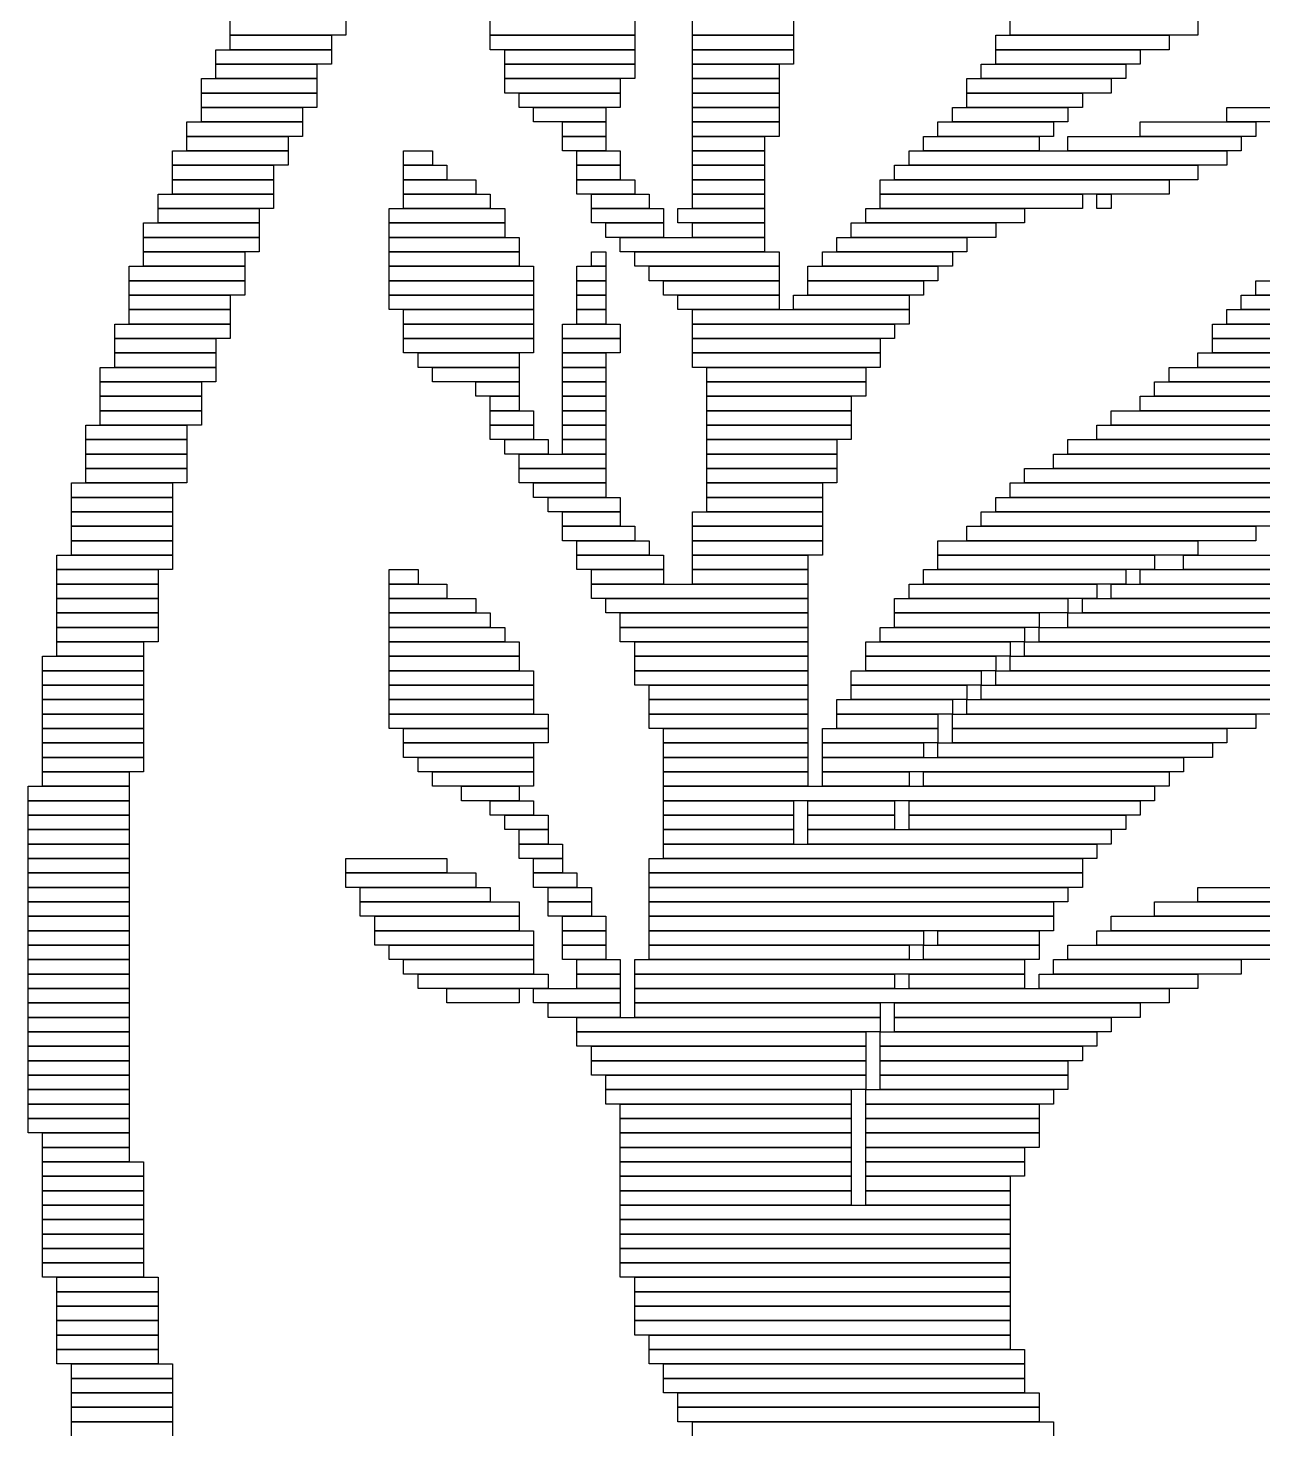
# Model space of a CAD drawing. Extents: x 366 to 658, y 363 to 661.
# Drawn here: x 366 to 451.5, y 479.5 to 576.5 of the extents above; entities that cross this region are included whole.
import ezdxf

# ---------------------------------------------------------------- set-up
doc = ezdxf.new("R2010")
doc.units = 0

msp = doc.modelspace()

# ---------------------------------------------------------------- linework, layer by layer
for p, q in [((380, 576), (380, 577)), ((388, 577), (388, 576)), ((398, 576), (398, 577)), ((408, 577), (408, 576)), ((412, 576), (412, 577)), ((419, 577), (419, 576)), ((434, 576), (434, 577)), ((447, 577), (447, 576)), ((388, 576), (380, 576)), ((380, 576), (387, 576)), ((380, 575), (380, 576)), ((387, 576), (387, 575)), ((408, 576), (398, 576)), ((398, 576), (408, 576)), ((398, 575), (398, 576)), ((408, 576), (408, 575)), ((419, 576), (412, 576)), ((412, 576), (419, 576)), ((412, 575), (412, 576)), ((419, 576), (419, 575)), ((433, 576), (445, 576)), ((433, 575), (433, 576)), ((447, 576), (434, 576)), ((445, 576), (445, 575)), ((379, 575), (387, 575)), ((379, 574), (379, 575)), ((387, 575), (380, 575)), ((387, 575), (387, 574)), ((408, 575), (398, 575)), ((399, 575), (408, 575)), ((399, 574), (399, 575)), ((408, 575), (408, 574)), ((419, 575), (412, 575)), ((412, 575), (419, 575)), ((412, 574), (412, 575)), ((419, 575), (419, 574)), ((445, 575), (433, 575)), ((433, 575), (443, 575)), ((433, 574), (433, 575)), ((443, 575), (443, 574)), ((387, 574), (379, 574)), ((379, 574), (386, 574)), ((379, 573), (379, 574)), ((386, 574), (386, 573)), ((408, 574), (399, 574)), ((399, 574), (408, 574)), ((399, 573), (399, 574)), ((408, 574), (408, 573)), ((419, 574), (412, 574)), ((412, 574), (418, 574)), ((412, 573), (412, 574)), ((418, 574), (418, 573)), ((432, 574), (442, 574)), ((432, 573), (432, 574)), ((443, 574), (433, 574)), ((442, 574), (442, 573)), ((378, 573), (386, 573)), ((378, 572), (378, 573)), ((386, 573), (379, 573)), ((386, 573), (386, 572)), ((408, 573), (399, 573)), ((399, 573), (407, 573)), ((399, 572), (399, 573)), ((407, 573), (407, 572)), ((418, 573), (412, 573)), ((412, 573), (418, 573)), ((412, 572), (412, 573)), ((418, 573), (418, 572)), ((431, 573), (441, 573)), ((431, 572), (431, 573)), ((442, 573), (432, 573)), ((441, 573), (441, 572)), ((386, 572), (378, 572)), ((378, 572), (386, 572)), ((378, 571), (378, 572)), ((386, 572), (386, 571)), ((407, 572), (399, 572)), ((400, 572), (407, 572)), ((400, 571), (400, 572)), ((407, 572), (407, 571)), ((418, 572), (412, 572)), ((412, 572), (418, 572)), ((412, 571), (412, 572)), ((418, 572), (418, 571)), ((441, 572), (431, 572)), ((431, 572), (439, 572)), ((431, 571), (431, 572)), ((439, 572), (439, 571)), ((386, 571), (378, 571)), ((378, 571), (385, 571)), ((378, 570), (378, 571)), ((385, 571), (385, 570)), ((407, 571), (400, 571)), ((401, 571), (406, 571)), ((401, 570), (401, 571)), ((406, 571), (406, 570)), ((418, 571), (412, 571)), ((412, 571), (418, 571)), ((412, 570), (412, 571)), ((418, 571), (418, 570)), ((430, 571), (438, 571)), ((430, 570), (430, 571)), ((439, 571), (431, 571)), ((438, 571), (438, 570)), ((449, 571), (452, 571)), ((449, 570), (449, 571)), ((377, 570), (385, 570)), ((377, 569), (377, 570)), ((385, 570), (378, 570)), ((385, 570), (385, 569)), ((406, 570), (401, 570)), ((403, 570), (406, 570)), ((403, 569), (403, 570)), ((406, 570), (406, 569)), ((418, 570), (412, 570)), ((412, 570), (418, 570)), ((412, 569), (412, 570)), ((418, 570), (418, 569)), ((429, 570), (437, 570)), ((429, 569), (429, 570)), ((438, 570), (430, 570)), ((437, 570), (437, 569)), ((443, 570), (451, 570)), ((443, 569), (443, 570)), ((452, 570), (449, 570)), ((451, 570), (451, 569)), ((385, 569), (377, 569)), ((377, 569), (384, 569)), ((377, 568), (377, 569)), ((384, 569), (384, 568)), ((406, 569), (403, 569)), ((403, 569), (406, 569)), ((403, 568), (403, 569)), ((406, 569), (406, 568)), ((418, 569), (412, 569)), ((412, 569), (417, 569)), ((412, 568), (412, 569)), ((417, 569), (417, 568)), ((428, 569), (436, 569)), ((428, 568), (428, 569)), ((437, 569), (429, 569)), ((436, 569), (436, 568)), ((438, 569), (450, 569)), ((438, 568), (438, 569)), ((451, 569), (443, 569)), ((450, 569), (450, 568)), ((376, 568), (384, 568)), ((376, 567), (376, 568)), ((384, 568), (377, 568)), ((384, 568), (384, 567)), ((392, 568), (394, 568)), ((392, 567), (392, 568)), ((394, 568), (394, 567)), ((406, 568), (403, 568)), ((404, 568), (407, 568)), ((404, 567), (404, 568)), ((407, 568), (407, 567)), ((417, 568), (412, 568)), ((412, 568), (417, 568)), ((412, 567), (412, 568)), ((417, 568), (417, 567)), ((427, 568), (449, 568)), ((427, 567), (427, 568)), ((436, 568), (428, 568)), ((450, 568), (438, 568)), ((449, 568), (449, 567)), ((384, 567), (376, 567)), ((376, 567), (383, 567)), ((376, 566), (376, 567)), ((383, 567), (383, 566)), ((394, 567), (392, 567)), ((392, 567), (395, 567)), ((392, 566), (392, 567)), ((395, 567), (395, 566)), ((407, 567), (404, 567)), ((404, 567), (407, 567)), ((404, 566), (404, 567)), ((407, 567), (407, 566)), ((417, 567), (412, 567)), ((412, 567), (417, 567)), ((412, 566), (412, 567)), ((417, 567), (417, 566)), ((426, 567), (447, 567)), ((426, 566), (426, 567)), ((449, 567), (427, 567)), ((447, 567), (447, 566)), ((383, 566), (376, 566)), ((376, 566), (383, 566)), ((376, 565), (376, 566)), ((383, 566), (383, 565)), ((395, 566), (392, 566)), ((392, 566), (397, 566)), ((392, 565), (392, 566)), ((397, 566), (397, 565)), ((407, 566), (404, 566)), ((404, 566), (408, 566)), ((404, 565), (404, 566)), ((408, 566), (408, 565)), ((417, 566), (412, 566)), ((412, 566), (417, 566)), ((412, 565), (412, 566)), ((417, 566), (417, 565)), ((425, 566), (445, 566)), ((425, 565), (425, 566)), ((447, 566), (426, 566)), ((445, 566), (445, 565)), ((375, 565), (383, 565)), ((375, 564), (375, 565)), ((383, 565), (376, 565)), ((383, 565), (383, 564)), ((397, 565), (392, 565)), ((392, 565), (398, 565)), ((392, 564), (392, 565)), ((398, 565), (398, 564)), ((408, 565), (404, 565)), ((405, 565), (409, 565)), ((405, 564), (405, 565)), ((409, 565), (409, 564)), ((417, 565), (412, 565)), ((412, 565), (417, 565)), ((412, 564), (412, 565)), ((417, 565), (417, 564)), ((445, 565), (425, 565)), ((425, 565), (439, 565)), ((425, 564), (425, 565)), ((439, 565), (439, 564)), ((440, 565), (441, 565)), ((440, 564), (440, 565)), ((441, 565), (441, 564)), ((383, 564), (375, 564)), ((375, 564), (382, 564)), ((375, 563), (375, 564)), ((382, 564), (382, 563)), ((391, 564), (399, 564)), ((391, 563), (391, 564)), ((398, 564), (392, 564)), ((399, 564), (399, 563)), ((409, 564), (405, 564)), ((405, 564), (410, 564)), ((405, 563), (405, 564)), ((410, 564), (410, 563)), ((411, 564), (417, 564)), ((411, 563), (411, 564)), ((417, 564), (412, 564)), ((417, 564), (417, 563)), ((424, 564), (435, 564)), ((424, 563), (424, 564)), ((439, 564), (425, 564)), ((435, 564), (435, 563)), ((441, 564), (440, 564)), ((374, 563), (382, 563)), ((374, 562), (374, 563)), ((382, 563), (375, 563)), ((382, 563), (382, 562)), ((399, 563), (391, 563)), ((391, 563), (399, 563)), ((391, 562), (391, 563)), ((399, 563), (399, 562)), ((410, 563), (405, 563)), ((406, 563), (410, 563)), ((406, 562), (406, 563)), ((410, 563), (410, 562)), ((417, 563), (411, 563)), ((412, 563), (417, 563)), ((412, 562), (412, 563)), ((417, 563), (417, 562)), ((423, 563), (433, 563)), ((423, 562), (423, 563)), ((435, 563), (424, 563)), ((433, 563), (433, 562)), ((382, 562), (374, 562)), ((374, 562), (382, 562)), ((374, 561), (374, 562)), ((382, 562), (382, 561)), ((399, 562), (391, 562)), ((391, 562), (400, 562)), ((391, 561), (391, 562)), ((400, 562), (400, 561)), ((410, 562), (406, 562)), ((407, 562), (417, 562)), ((407, 561), (407, 562)), ((417, 562), (412, 562)), ((417, 562), (417, 561)), ((422, 562), (431, 562)), ((422, 561), (422, 562)), ((433, 562), (423, 562)), ((431, 562), (431, 561)), ((382, 561), (374, 561)), ((374, 561), (381, 561)), ((374, 560), (374, 561)), ((381, 561), (381, 560)), ((400, 561), (391, 561)), ((391, 561), (400, 561)), ((391, 560), (391, 561)), ((400, 561), (400, 560)), ((405, 561), (406, 561)), ((405, 560), (405, 561)), ((406, 561), (406, 560)), ((417, 561), (407, 561)), ((408, 561), (418, 561)), ((408, 560), (408, 561)), ((418, 561), (418, 560)), ((421, 561), (430, 561)), ((421, 560), (421, 561)), ((431, 561), (422, 561)), ((430, 561), (430, 560)), ((373, 560), (381, 560)), ((373, 559), (373, 560)), ((381, 560), (374, 560)), ((381, 560), (381, 559)), ((400, 560), (391, 560)), ((391, 560), (401, 560)), ((391, 559), (391, 560)), ((401, 560), (401, 559)), ((404, 560), (406, 560)), ((404, 559), (404, 560)), ((406, 560), (405, 560)), ((406, 560), (406, 559)), ((418, 560), (408, 560)), ((409, 560), (418, 560)), ((409, 559), (409, 560)), ((418, 560), (418, 559)), ((420, 560), (429, 560)), ((420, 559), (420, 560)), ((430, 560), (421, 560)), ((429, 560), (429, 559)), ((381, 559), (373, 559)), ((373, 559), (381, 559)), ((373, 558), (373, 559)), ((381, 559), (381, 558)), ((401, 559), (391, 559)), ((391, 559), (401, 559)), ((391, 558), (391, 559)), ((401, 559), (401, 558)), ((406, 559), (404, 559)), ((404, 559), (406, 559)), ((404, 558), (404, 559)), ((406, 559), (406, 558)), ((418, 559), (409, 559)), ((410, 559), (418, 559)), ((410, 558), (410, 559)), ((418, 559), (418, 558)), ((429, 559), (420, 559)), ((420, 559), (428, 559)), ((420, 558), (420, 559)), ((428, 559), (428, 558)), ((451, 559), (462, 559)), ((451, 558), (451, 559)), ((381, 558), (373, 558)), ((373, 558), (380, 558)), ((373, 557), (373, 558)), ((380, 558), (380, 557)), ((401, 558), (391, 558)), ((391, 558), (401, 558)), ((391, 557), (391, 558)), ((401, 558), (401, 557)), ((406, 558), (404, 558)), ((404, 558), (406, 558)), ((404, 557), (404, 558)), ((406, 558), (406, 557)), ((418, 558), (410, 558)), ((411, 558), (418, 558)), ((411, 557), (411, 558)), ((418, 558), (418, 557)), ((419, 558), (427, 558)), ((419, 557), (419, 558)), ((428, 558), (420, 558)), ((427, 558), (427, 557)), ((450, 558), (462, 558)), ((450, 557), (450, 558)), ((462, 558), (451, 558)), ((380, 557), (373, 557)), ((373, 557), (380, 557)), ((373, 556), (373, 557)), ((380, 557), (380, 556)), ((401, 557), (391, 557)), ((392, 557), (401, 557)), ((392, 556), (392, 557)), ((401, 557), (401, 556)), ((406, 557), (404, 557)), ((404, 557), (406, 557)), ((404, 556), (404, 557)), ((406, 557), (406, 556)), ((418, 557), (411, 557)), ((412, 557), (427, 557)), ((412, 556), (412, 557)), ((427, 557), (419, 557)), ((427, 557), (427, 556)), ((449, 557), (461, 557)), ((449, 556), (449, 557)), ((462, 557), (450, 557)), ((372, 556), (380, 556)), ((372, 555), (372, 556)), ((380, 556), (373, 556)), ((380, 556), (380, 555)), ((401, 556), (392, 556)), ((392, 556), (401, 556)), ((392, 555), (392, 556)), ((401, 556), (401, 555)), ((403, 556), (407, 556)), ((403, 555), (403, 556)), ((406, 556), (404, 556)), ((407, 556), (407, 555)), ((427, 556), (412, 556)), ((412, 556), (426, 556)), ((412, 555), (412, 556)), ((426, 556), (426, 555)), ((448, 556), (460, 556)), ((448, 555), (448, 556)), ((461, 556), (449, 556)), ((380, 555), (372, 555)), ((372, 555), (379, 555)), ((372, 554), (372, 555)), ((379, 555), (379, 554)), ((401, 555), (392, 555)), ((392, 555), (401, 555)), ((392, 554), (392, 555)), ((401, 555), (401, 554)), ((407, 555), (403, 555)), ((403, 555), (407, 555)), ((403, 554), (403, 555)), ((407, 555), (407, 554)), ((426, 555), (412, 555)), ((412, 555), (425, 555)), ((412, 554), (412, 555)), ((425, 555), (425, 554)), ((460, 555), (448, 555)), ((448, 555), (459, 555)), ((448, 554), (448, 555)), ((379, 554), (372, 554)), ((372, 554), (379, 554)), ((372, 553), (372, 554)), ((379, 554), (379, 553)), ((401, 554), (392, 554)), ((393, 554), (400, 554)), ((393, 553), (393, 554)), ((400, 554), (400, 553)), ((407, 554), (403, 554)), ((403, 554), (406, 554)), ((403, 553), (403, 554)), ((406, 554), (406, 553)), ((425, 554), (412, 554)), ((412, 554), (425, 554)), ((412, 553), (412, 554)), ((425, 554), (425, 553)), ((447, 554), (459, 554)), ((447, 553), (447, 554)), ((459, 554), (448, 554)), ((371, 553), (379, 553)), ((371, 552), (371, 553)), ((379, 553), (372, 553)), ((379, 553), (379, 552)), ((400, 553), (393, 553)), ((394, 553), (400, 553)), ((394, 552), (394, 553)), ((400, 553), (400, 552)), ((406, 553), (403, 553)), ((403, 553), (406, 553)), ((403, 552), (403, 553)), ((406, 553), (406, 552)), ((425, 553), (412, 553)), ((413, 553), (424, 553)), ((413, 552), (413, 553)), ((424, 553), (424, 552)), ((445, 553), (458, 553)), ((445, 552), (445, 553)), ((459, 553), (447, 553)), ((379, 552), (371, 552)), ((371, 552), (378, 552)), ((371, 551), (371, 552)), ((378, 552), (378, 551)), ((400, 552), (394, 552)), ((397, 552), (400, 552)), ((397, 551), (397, 552)), ((400, 552), (400, 551)), ((406, 552), (403, 552)), ((403, 552), (406, 552)), ((403, 551), (403, 552)), ((406, 552), (406, 551)), ((424, 552), (413, 552)), ((413, 552), (424, 552)), ((413, 551), (413, 552)), ((424, 552), (424, 551)), ((444, 552), (476, 552)), ((444, 551), (444, 552)), ((458, 552), (445, 552)), ((378, 551), (371, 551)), ((371, 551), (378, 551)), ((371, 550), (371, 551)), ((378, 551), (378, 550)), ((400, 551), (397, 551)), ((398, 551), (400, 551)), ((398, 550), (398, 551)), ((400, 551), (400, 550)), ((406, 551), (403, 551)), ((403, 551), (406, 551)), ((403, 550), (403, 551)), ((406, 551), (406, 550)), ((424, 551), (413, 551)), ((413, 551), (423, 551)), ((413, 550), (413, 551)), ((423, 551), (423, 550)), ((443, 551), (474, 551)), ((443, 550), (443, 551)), ((476, 551), (444, 551)), ((378, 550), (371, 550)), ((371, 550), (378, 550)), ((371, 549), (371, 550)), ((378, 550), (378, 549)), ((400, 550), (398, 550)), ((398, 550), (401, 550)), ((398, 549), (398, 550)), ((401, 550), (401, 549)), ((406, 550), (403, 550)), ((403, 550), (406, 550)), ((403, 549), (403, 550)), ((406, 550), (406, 549)), ((423, 550), (413, 550)), ((413, 550), (423, 550)), ((413, 549), (413, 550)), ((423, 550), (423, 549)), ((441, 550), (473, 550)), ((441, 549), (441, 550)), ((474, 550), (443, 550)), ((370, 549), (377, 549)), ((370, 548), (370, 549)), ((378, 549), (371, 549)), ((377, 549), (377, 548)), ((401, 549), (398, 549)), ((398, 549), (401, 549)), ((398, 548), (398, 549)), ((401, 549), (401, 548)), ((406, 549), (403, 549)), ((403, 549), (406, 549)), ((403, 548), (403, 549)), ((406, 549), (406, 548)), ((423, 549), (413, 549)), ((413, 549), (423, 549)), ((413, 548), (413, 549)), ((423, 549), (423, 548)), ((440, 549), (471, 549)), ((440, 548), (440, 549)), ((473, 549), (441, 549)), ((377, 548), (370, 548)), ((370, 548), (377, 548)), ((370, 547), (370, 548)), ((377, 548), (377, 547)), ((401, 548), (398, 548)), ((399, 548), (402, 548)), ((399, 547), (399, 548)), ((402, 548), (402, 547)), ((406, 548), (403, 548)), ((403, 548), (406, 548)), ((403, 547), (403, 548)), ((406, 548), (406, 547)), ((423, 548), (413, 548)), ((413, 548), (422, 548)), ((413, 547), (413, 548)), ((422, 548), (422, 547)), ((438, 548), (469, 548)), ((438, 547), (438, 548)), ((471, 548), (440, 548)), ((377, 547), (370, 547)), ((370, 547), (377, 547)), ((370, 546), (370, 547)), ((377, 547), (377, 546)), ((402, 547), (399, 547)), ((400, 547), (406, 547)), ((400, 546), (400, 547)), ((406, 547), (403, 547)), ((406, 547), (406, 546)), ((422, 547), (413, 547)), ((413, 547), (422, 547)), ((413, 546), (413, 547)), ((422, 547), (422, 546)), ((437, 547), (467, 547)), ((437, 546), (437, 547)), ((469, 547), (438, 547)), ((377, 546), (370, 546)), ((370, 546), (377, 546)), ((370, 545), (370, 546)), ((377, 546), (377, 545)), ((406, 546), (400, 546)), ((400, 546), (406, 546)), ((400, 545), (400, 546)), ((406, 546), (406, 545)), ((422, 546), (413, 546)), ((413, 546), (422, 546)), ((413, 545), (413, 546)), ((422, 546), (422, 545)), ((435, 546), (465, 546)), ((435, 545), (435, 546)), ((467, 546), (437, 546)), ((369, 545), (376, 545)), ((369, 544), (369, 545)), ((377, 545), (370, 545)), ((376, 545), (376, 544)), ((406, 545), (400, 545)), ((401, 545), (406, 545)), ((401, 544), (401, 545)), ((406, 545), (406, 544)), ((422, 545), (413, 545)), ((413, 545), (421, 545)), ((413, 544), (413, 545)), ((421, 545), (421, 544)), ((434, 545), (463, 545)), ((434, 544), (434, 545)), ((465, 545), (435, 545)), ((376, 544), (369, 544)), ((369, 544), (376, 544)), ((369, 543), (369, 544)), ((376, 544), (376, 543)), ((406, 544), (401, 544)), ((402, 544), (407, 544)), ((402, 543), (402, 544)), ((407, 544), (407, 543)), ((421, 544), (413, 544)), ((413, 544), (421, 544)), ((413, 543), (413, 544)), ((421, 544), (421, 543)), ((433, 544), (460, 544)), ((433, 543), (433, 544)), ((463, 544), (434, 544)), ((376, 543), (369, 543)), ((369, 543), (376, 543)), ((369, 542), (369, 543)), ((376, 543), (376, 542)), ((407, 543), (402, 543)), ((403, 543), (407, 543)), ((403, 542), (403, 543)), ((407, 543), (407, 542)), ((412, 543), (421, 543)), ((412, 542), (412, 543)), ((421, 543), (413, 543)), ((421, 543), (421, 542)), ((432, 543), (456, 543)), ((432, 542), (432, 543)), ((460, 543), (433, 543)), ((376, 542), (369, 542)), ((369, 542), (376, 542)), ((369, 541), (369, 542)), ((376, 542), (376, 541)), ((407, 542), (403, 542)), ((403, 542), (408, 542)), ((403, 541), (403, 542)), ((408, 542), (408, 541)), ((421, 542), (412, 542)), ((412, 542), (421, 542)), ((412, 541), (412, 542)), ((421, 542), (421, 541)), ((431, 542), (451, 542)), ((431, 541), (431, 542)), ((456, 542), (432, 542)), ((451, 542), (451, 541)), ((376, 541), (369, 541)), ((369, 541), (376, 541)), ((369, 540), (369, 541)), ((376, 541), (376, 540)), ((408, 541), (403, 541)), ((404, 541), (409, 541)), ((404, 540), (404, 541)), ((409, 541), (409, 540)), ((421, 541), (412, 541)), ((412, 541), (421, 541)), ((412, 540), (412, 541)), ((421, 541), (421, 540)), ((429, 541), (447, 541)), ((429, 540), (429, 541)), ((451, 541), (431, 541)), ((447, 541), (447, 540)), ((368, 540), (376, 540)), ((368, 539), (368, 540)), ((376, 540), (369, 540)), ((376, 540), (376, 539)), ((409, 540), (404, 540)), ((404, 540), (410, 540)), ((404, 539), (404, 540)), ((410, 540), (410, 539)), ((421, 540), (412, 540)), ((412, 540), (420, 540)), ((412, 539), (412, 540)), ((420, 540), (420, 539)), ((447, 540), (429, 540)), ((429, 540), (444, 540)), ((429, 539), (429, 540)), ((444, 540), (444, 539)), ((446, 540), (495, 540)), ((446, 539), (446, 540)), ((376, 539), (368, 539)), ((368, 539), (375, 539)), ((368, 538), (368, 539)), ((375, 539), (375, 538)), ((391, 539), (393, 539)), ((391, 538), (391, 539)), ((393, 539), (393, 538)), ((410, 539), (404, 539)), ((405, 539), (410, 539)), ((405, 538), (405, 539)), ((410, 539), (410, 538)), ((420, 539), (412, 539)), ((412, 539), (420, 539)), ((412, 538), (412, 539)), ((420, 539), (420, 538)), ((428, 539), (442, 539)), ((428, 538), (428, 539)), ((444, 539), (429, 539)), ((442, 539), (442, 538)), ((443, 539), (493, 539)), ((443, 538), (443, 539)), ((495, 539), (446, 539)), ((375, 538), (368, 538)), ((368, 538), (375, 538)), ((368, 537), (368, 538)), ((375, 538), (375, 537)), ((393, 538), (391, 538)), ((391, 538), (395, 538)), ((391, 537), (391, 538)), ((395, 538), (395, 537)), ((410, 538), (405, 538)), ((405, 538), (420, 538)), ((405, 537), (405, 538)), ((420, 538), (412, 538)), ((420, 538), (420, 537)), ((427, 538), (440, 538)), ((427, 537), (427, 538)), ((442, 538), (428, 538)), ((440, 538), (440, 537)), ((441, 538), (491, 538)), ((441, 537), (441, 538)), ((493, 538), (443, 538)), ((375, 537), (368, 537)), ((368, 537), (375, 537)), ((368, 536), (368, 537)), ((375, 537), (375, 536)), ((395, 537), (391, 537)), ((391, 537), (397, 537)), ((391, 536), (391, 537)), ((397, 537), (397, 536)), ((420, 537), (405, 537)), ((406, 537), (420, 537)), ((406, 536), (406, 537)), ((420, 537), (420, 536)), ((426, 537), (438, 537)), ((426, 536), (426, 537)), ((440, 537), (427, 537)), ((438, 537), (438, 536)), ((439, 537), (489, 537)), ((439, 536), (439, 537)), ((491, 537), (441, 537)), ((375, 536), (368, 536)), ((368, 536), (375, 536)), ((368, 535), (368, 536)), ((375, 536), (375, 535)), ((397, 536), (391, 536)), ((391, 536), (398, 536)), ((391, 535), (391, 536)), ((398, 536), (398, 535)), ((420, 536), (406, 536)), ((407, 536), (420, 536)), ((407, 535), (407, 536)), ((420, 536), (420, 535)), ((438, 536), (426, 536)), ((426, 536), (436, 536)), ((426, 535), (426, 536)), ((436, 536), (436, 535)), ((438, 536), (487, 536)), ((438, 535), (438, 536)), ((489, 536), (439, 536)), ((375, 535), (368, 535)), ((368, 535), (375, 535)), ((368, 534), (368, 535)), ((375, 535), (375, 534)), ((398, 535), (391, 535)), ((391, 535), (399, 535)), ((391, 534), (391, 535)), ((399, 535), (399, 534)), ((420, 535), (407, 535)), ((407, 535), (420, 535)), ((407, 534), (407, 535)), ((420, 535), (420, 534)), ((425, 535), (435, 535)), ((425, 534), (425, 535)), ((436, 535), (426, 535)), ((435, 535), (435, 534)), ((436, 535), (486, 535)), ((436, 534), (436, 535)), ((487, 535), (438, 535)), ((375, 534), (368, 534)), ((368, 534), (374, 534)), ((368, 533), (368, 534)), ((374, 534), (374, 533)), ((399, 534), (391, 534)), ((391, 534), (400, 534)), ((391, 533), (391, 534)), ((400, 534), (400, 533)), ((420, 534), (407, 534)), ((408, 534), (420, 534)), ((408, 533), (408, 534)), ((420, 534), (420, 533)), ((424, 534), (434, 534)), ((424, 533), (424, 534)), ((435, 534), (425, 534)), ((434, 534), (434, 533)), ((435, 534), (488, 534)), ((435, 533), (435, 534)), ((486, 534), (436, 534)), ((367, 533), (374, 533)), ((367, 532), (367, 533)), ((374, 533), (368, 533)), ((374, 533), (374, 532)), ((400, 533), (391, 533)), ((391, 533), (400, 533)), ((391, 532), (391, 533)), ((400, 533), (400, 532)), ((420, 533), (408, 533)), ((408, 533), (420, 533)), ((408, 532), (408, 533)), ((420, 533), (420, 532)), ((434, 533), (424, 533)), ((424, 533), (433, 533)), ((424, 532), (424, 533)), ((433, 533), (433, 532)), ((434, 533), (489, 533)), ((434, 532), (434, 533)), ((488, 533), (435, 533)), ((374, 532), (367, 532)), ((367, 532), (374, 532)), ((367, 531), (367, 532)), ((374, 532), (374, 531)), ((400, 532), (391, 532)), ((391, 532), (401, 532)), ((391, 531), (391, 532)), ((401, 532), (401, 531)), ((420, 532), (408, 532)), ((408, 532), (420, 532)), ((408, 531), (408, 532)), ((420, 532), (420, 531)), ((423, 532), (432, 532)), ((423, 531), (423, 532)), ((433, 532), (424, 532)), ((432, 532), (432, 531)), ((433, 532), (460, 532)), ((433, 531), (433, 532)), ((489, 532), (434, 532)), ((374, 531), (367, 531)), ((367, 531), (374, 531)), ((367, 530), (367, 531)), ((374, 531), (374, 530)), ((401, 531), (391, 531)), ((391, 531), (401, 531)), ((391, 530), (391, 531)), ((401, 531), (401, 530)), ((420, 531), (408, 531)), ((409, 531), (420, 531)), ((409, 530), (409, 531)), ((420, 531), (420, 530)), ((432, 531), (423, 531)), ((423, 531), (431, 531)), ((423, 530), (423, 531)), ((431, 531), (431, 530)), ((432, 531), (456, 531)), ((432, 530), (432, 531)), ((460, 531), (433, 531)), ((374, 530), (367, 530)), ((367, 530), (374, 530)), ((367, 529), (367, 530)), ((374, 530), (374, 529)), ((401, 530), (391, 530)), ((391, 530), (401, 530)), ((391, 529), (391, 530)), ((401, 530), (401, 529)), ((420, 530), (409, 530)), ((409, 530), (420, 530)), ((409, 529), (409, 530)), ((420, 530), (420, 529)), ((422, 530), (430, 530)), ((422, 529), (422, 530)), ((431, 530), (423, 530)), ((430, 530), (430, 529)), ((431, 530), (453, 530)), ((431, 529), (431, 530)), ((456, 530), (432, 530)), ((374, 529), (367, 529)), ((367, 529), (374, 529)), ((367, 528), (367, 529)), ((374, 529), (374, 528)), ((401, 529), (391, 529)), ((391, 529), (402, 529)), ((391, 528), (391, 529)), ((402, 529), (402, 528)), ((420, 529), (409, 529)), ((409, 529), (420, 529)), ((409, 528), (409, 529)), ((420, 529), (420, 528)), ((430, 529), (422, 529)), ((422, 529), (429, 529)), ((422, 528), (422, 529)), ((429, 529), (429, 528)), ((430, 529), (451, 529)), ((430, 528), (430, 529)), ((453, 529), (431, 529)), ((451, 529), (451, 528)), ((374, 528), (367, 528)), ((367, 528), (374, 528)), ((367, 527), (367, 528)), ((374, 528), (374, 527)), ((402, 528), (391, 528)), ((392, 528), (402, 528)), ((392, 527), (392, 528)), ((402, 528), (402, 527)), ((420, 528), (409, 528)), ((410, 528), (420, 528)), ((410, 527), (410, 528)), ((420, 528), (420, 527)), ((421, 528), (429, 528)), ((421, 527), (421, 528)), ((429, 528), (422, 528)), ((429, 528), (429, 527)), ((451, 528), (430, 528)), ((430, 528), (449, 528)), ((430, 527), (430, 528)), ((449, 528), (449, 527)), ((374, 527), (367, 527)), ((367, 527), (374, 527)), ((367, 526), (367, 527)), ((374, 527), (374, 526)), ((402, 527), (392, 527)), ((392, 527), (401, 527)), ((392, 526), (392, 527)), ((401, 527), (401, 526)), ((420, 527), (410, 527)), ((410, 527), (420, 527)), ((410, 526), (410, 527)), ((420, 527), (420, 526)), ((429, 527), (421, 527)), ((421, 527), (428, 527)), ((421, 526), (421, 527)), ((428, 527), (428, 526)), ((429, 527), (448, 527)), ((429, 526), (429, 527)), ((449, 527), (430, 527)), ((448, 527), (448, 526)), ((374, 526), (367, 526)), ((367, 526), (374, 526)), ((367, 525), (367, 526)), ((374, 526), (374, 525)), ((401, 526), (392, 526)), ((393, 526), (401, 526)), ((393, 525), (393, 526)), ((401, 526), (401, 525)), ((420, 526), (410, 526)), ((410, 526), (420, 526)), ((410, 525), (410, 526)), ((420, 526), (420, 525)), ((428, 526), (421, 526)), ((421, 526), (446, 526)), ((421, 525), (421, 526)), ((448, 526), (429, 526)), ((446, 526), (446, 525)), ((374, 525), (367, 525)), ((367, 525), (373, 525)), ((367, 524), (367, 525)), ((373, 525), (373, 524)), ((401, 525), (393, 525)), ((394, 525), (401, 525)), ((394, 524), (394, 525)), ((401, 525), (401, 524)), ((420, 525), (410, 525)), ((410, 525), (420, 525)), ((410, 524), (410, 525)), ((420, 525), (420, 524)), ((446, 525), (421, 525)), ((421, 525), (427, 525)), ((421, 524), (421, 525)), ((427, 525), (427, 524)), ((428, 525), (445, 525)), ((428, 524), (428, 525)), ((445, 525), (445, 524)), ((366, 524), (373, 524)), ((366, 523), (366, 524)), ((373, 524), (367, 524)), ((373, 524), (373, 523)), ((401, 524), (394, 524)), ((396, 524), (400, 524)), ((396, 523), (396, 524)), ((400, 524), (400, 523)), ((420, 524), (410, 524)), ((410, 524), (444, 524)), ((410, 523), (410, 524)), ((427, 524), (421, 524)), ((445, 524), (428, 524)), ((444, 524), (444, 523)), ((373, 523), (366, 523)), ((366, 523), (373, 523)), ((366, 522), (366, 523)), ((373, 523), (373, 522)), ((400, 523), (396, 523)), ((398, 523), (401, 523)), ((398, 522), (398, 523)), ((401, 523), (401, 522)), ((444, 523), (410, 523)), ((410, 523), (419, 523)), ((410, 522), (410, 523)), ((419, 523), (419, 522)), ((420, 523), (426, 523)), ((420, 522), (420, 523)), ((426, 523), (426, 522)), ((427, 523), (443, 523)), ((427, 522), (427, 523)), ((443, 523), (443, 522)), ((373, 522), (366, 522)), ((366, 522), (373, 522)), ((366, 521), (366, 522)), ((373, 522), (373, 521)), ((401, 522), (398, 522)), ((399, 522), (402, 522)), ((399, 521), (399, 522)), ((402, 522), (402, 521)), ((419, 522), (410, 522)), ((410, 522), (419, 522)), ((410, 521), (410, 522)), ((419, 522), (419, 521)), ((426, 522), (420, 522)), ((420, 522), (426, 522)), ((420, 521), (420, 522)), ((426, 522), (426, 521)), ((443, 522), (427, 522)), ((427, 522), (442, 522)), ((427, 521), (427, 522)), ((442, 522), (442, 521)), ((373, 521), (366, 521)), ((366, 521), (373, 521)), ((366, 520), (366, 521)), ((373, 521), (373, 520)), ((402, 521), (399, 521)), ((400, 521), (402, 521)), ((400, 520), (400, 521)), ((402, 521), (402, 520)), ((419, 521), (410, 521)), ((410, 521), (419, 521)), ((410, 520), (410, 521)), ((419, 521), (419, 520)), ((426, 521), (420, 521)), ((420, 521), (441, 521)), ((420, 520), (420, 521)), ((442, 521), (427, 521)), ((441, 521), (441, 520)), ((373, 520), (366, 520)), ((366, 520), (373, 520)), ((366, 519), (366, 520)), ((373, 520), (373, 519)), ((402, 520), (400, 520)), ((400, 520), (403, 520)), ((400, 519), (400, 520)), ((403, 520), (403, 519)), ((419, 520), (410, 520)), ((410, 520), (440, 520)), ((410, 519), (410, 520)), ((441, 520), (420, 520)), ((440, 520), (440, 519)), ((373, 519), (366, 519)), ((366, 519), (373, 519)), ((366, 518), (366, 519)), ((373, 519), (373, 518)), ((388, 519), (395, 519)), ((388, 518), (388, 519)), ((395, 519), (395, 518)), ((403, 519), (400, 519)), ((401, 519), (403, 519)), ((401, 518), (401, 519)), ((403, 519), (403, 518)), ((409, 519), (439, 519)), ((409, 518), (409, 519)), ((440, 519), (410, 519)), ((439, 519), (439, 518)), ((373, 518), (366, 518)), ((366, 518), (373, 518)), ((366, 517), (366, 518)), ((373, 518), (373, 517)), ((395, 518), (388, 518)), ((388, 518), (397, 518)), ((388, 517), (388, 518)), ((397, 518), (397, 517)), ((403, 518), (401, 518)), ((401, 518), (404, 518)), ((401, 517), (401, 518)), ((404, 518), (404, 517)), ((439, 518), (409, 518)), ((409, 518), (439, 518)), ((409, 517), (409, 518)), ((439, 518), (439, 517)), ((373, 517), (366, 517)), ((366, 517), (373, 517)), ((366, 516), (366, 517)), ((373, 517), (373, 516)), ((397, 517), (388, 517)), ((389, 517), (398, 517)), ((389, 516), (389, 517)), ((398, 517), (398, 516)), ((404, 517), (401, 517)), ((402, 517), (405, 517)), ((402, 516), (402, 517)), ((405, 517), (405, 516)), ((439, 517), (409, 517)), ((409, 517), (438, 517)), ((409, 516), (409, 517)), ((438, 517), (438, 516)), ((447, 517), (458, 517)), ((447, 516), (447, 517)), ((373, 516), (366, 516)), ((366, 516), (373, 516)), ((366, 515), (366, 516)), ((373, 516), (373, 515)), ((398, 516), (389, 516)), ((389, 516), (400, 516)), ((389, 515), (389, 516)), ((400, 516), (400, 515)), ((405, 516), (402, 516)), ((402, 516), (405, 516)), ((402, 515), (402, 516)), ((405, 516), (405, 515)), ((438, 516), (409, 516)), ((409, 516), (437, 516)), ((409, 515), (409, 516)), ((437, 516), (437, 515)), ((444, 516), (463, 516)), ((444, 515), (444, 516)), ((458, 516), (447, 516)), ((373, 515), (366, 515)), ((366, 515), (373, 515)), ((366, 514), (366, 515)), ((373, 515), (373, 514)), ((400, 515), (389, 515)), ((390, 515), (400, 515)), ((390, 514), (390, 515)), ((400, 515), (400, 514)), ((405, 515), (402, 515)), ((403, 515), (406, 515)), ((403, 514), (403, 515)), ((406, 515), (406, 514)), ((437, 515), (409, 515)), ((409, 515), (437, 515)), ((409, 514), (409, 515)), ((437, 515), (437, 514)), ((441, 515), (466, 515)), ((441, 514), (441, 515)), ((463, 515), (444, 515)), ((373, 514), (366, 514)), ((366, 514), (373, 514)), ((366, 513), (366, 514)), ((373, 514), (373, 513)), ((400, 514), (390, 514)), ((390, 514), (401, 514)), ((390, 513), (390, 514)), ((401, 514), (401, 513)), ((406, 514), (403, 514)), ((403, 514), (406, 514)), ((403, 513), (403, 514)), ((406, 514), (406, 513)), ((437, 514), (409, 514)), ((409, 514), (428, 514)), ((409, 513), (409, 514)), ((428, 514), (428, 513)), ((429, 514), (436, 514)), ((429, 513), (429, 514)), ((436, 514), (436, 513)), ((440, 514), (469, 514)), ((440, 513), (440, 514)), ((466, 514), (441, 514)), ((373, 513), (366, 513)), ((366, 513), (373, 513)), ((366, 512), (366, 513)), ((373, 513), (373, 512)), ((401, 513), (390, 513)), ((391, 513), (401, 513)), ((391, 512), (391, 513)), ((401, 513), (401, 512)), ((406, 513), (403, 513)), ((403, 513), (406, 513)), ((403, 512), (403, 513)), ((406, 513), (406, 512)), ((428, 513), (409, 513)), ((409, 513), (427, 513)), ((409, 512), (409, 513)), ((427, 513), (427, 512)), ((428, 513), (436, 513)), ((428, 512), (428, 513)), ((436, 513), (429, 513)), ((436, 513), (436, 512)), ((438, 513), (472, 513)), ((438, 512), (438, 513)), ((469, 513), (440, 513)), ((373, 512), (366, 512)), ((366, 512), (373, 512)), ((366, 511), (366, 512)), ((373, 512), (373, 511)), ((401, 512), (391, 512)), ((392, 512), (401, 512)), ((392, 511), (392, 512)), ((401, 512), (401, 511)), ((406, 512), (403, 512)), ((404, 512), (407, 512)), ((404, 511), (404, 512)), ((407, 512), (407, 511)), ((408, 512), (435, 512)), ((408, 511), (408, 512)), ((427, 512), (409, 512)), ((436, 512), (428, 512)), ((435, 512), (435, 511)), ((437, 512), (450, 512)), ((437, 511), (437, 512)), ((472, 512), (438, 512)), ((450, 512), (450, 511)), ((373, 511), (366, 511)), ((366, 511), (373, 511)), ((366, 510), (366, 511)), ((373, 511), (373, 510)), ((401, 511), (392, 511)), ((393, 511), (402, 511)), ((393, 510), (393, 511)), ((402, 511), (402, 510)), ((407, 511), (404, 511)), ((404, 511), (407, 511)), ((404, 510), (404, 511)), ((407, 511), (407, 510)), ((435, 511), (408, 511)), ((408, 511), (426, 511)), ((408, 510), (408, 511)), ((426, 511), (426, 510)), ((427, 511), (435, 511)), ((427, 510), (427, 511)), ((435, 511), (435, 510)), ((436, 511), (447, 511)), ((436, 510), (436, 511)), ((450, 511), (437, 511)), ((447, 511), (447, 510)), ((373, 510), (366, 510)), ((366, 510), (373, 510)), ((366, 509), (366, 510)), ((373, 510), (373, 509)), ((402, 510), (393, 510)), ((395, 510), (400, 510)), ((395, 509), (395, 510)), ((400, 510), (400, 509)), ((401, 510), (407, 510)), ((401, 509), (401, 510)), ((407, 510), (404, 510)), ((407, 510), (407, 509)), ((426, 510), (408, 510)), ((408, 510), (445, 510)), ((408, 509), (408, 510)), ((435, 510), (427, 510)), ((447, 510), (436, 510)), ((445, 510), (445, 509)), ((373, 509), (366, 509)), ((366, 509), (373, 509)), ((366, 508), (366, 509)), ((373, 509), (373, 508)), ((400, 509), (395, 509)), ((407, 509), (401, 509)), ((402, 509), (407, 509)), ((402, 508), (402, 509)), ((407, 509), (407, 508)), ((445, 509), (408, 509)), ((408, 509), (425, 509)), ((408, 508), (408, 509)), ((425, 509), (425, 508)), ((426, 509), (443, 509)), ((426, 508), (426, 509)), ((443, 509), (443, 508)), ((373, 508), (366, 508)), ((366, 508), (373, 508)), ((366, 507), (366, 508)), ((373, 508), (373, 507)), ((407, 508), (402, 508)), ((404, 508), (425, 508)), ((404, 507), (404, 508)), ((425, 508), (408, 508)), ((425, 508), (425, 507)), ((443, 508), (426, 508)), ((426, 508), (441, 508)), ((426, 507), (426, 508)), ((441, 508), (441, 507)), ((373, 507), (366, 507)), ((366, 507), (373, 507)), ((366, 506), (366, 507)), ((373, 507), (373, 506)), ((425, 507), (404, 507)), ((404, 507), (424, 507)), ((404, 506), (404, 507)), ((424, 507), (424, 506)), ((425, 507), (440, 507)), ((425, 506), (425, 507)), ((441, 507), (426, 507)), ((440, 507), (440, 506)), ((373, 506), (366, 506)), ((366, 506), (373, 506)), ((366, 505), (366, 506)), ((373, 506), (373, 505)), ((424, 506), (404, 506)), ((405, 506), (424, 506)), ((405, 505), (405, 506)), ((424, 506), (424, 505)), ((440, 506), (425, 506)), ((425, 506), (439, 506)), ((425, 505), (425, 506)), ((439, 506), (439, 505)), ((373, 505), (366, 505)), ((366, 505), (373, 505)), ((366, 504), (366, 505)), ((373, 505), (373, 504)), ((424, 505), (405, 505)), ((405, 505), (424, 505)), ((405, 504), (405, 505)), ((424, 505), (424, 504)), ((439, 505), (425, 505)), ((425, 505), (438, 505)), ((425, 504), (425, 505)), ((438, 505), (438, 504)), ((373, 504), (366, 504)), ((366, 504), (373, 504)), ((366, 503), (366, 504)), ((373, 504), (373, 503)), ((424, 504), (405, 504)), ((406, 504), (424, 504)), ((406, 503), (406, 504)), ((424, 504), (424, 503)), ((438, 504), (425, 504)), ((425, 504), (438, 504)), ((425, 503), (425, 504)), ((438, 504), (438, 503)), ((373, 503), (366, 503)), ((366, 503), (373, 503)), ((366, 502), (366, 503)), ((373, 503), (373, 502)), ((424, 503), (406, 503)), ((406, 503), (423, 503)), ((406, 502), (406, 503)), ((423, 503), (423, 502)), ((424, 503), (437, 503)), ((424, 502), (424, 503)), ((438, 503), (425, 503)), ((437, 503), (437, 502)), ((373, 502), (366, 502)), ((366, 502), (373, 502)), ((366, 501), (366, 502)), ((373, 502), (373, 501)), ((423, 502), (406, 502)), ((407, 502), (423, 502)), ((407, 501), (407, 502)), ((423, 502), (423, 501)), ((437, 502), (424, 502)), ((424, 502), (436, 502)), ((424, 501), (424, 502)), ((436, 502), (436, 501)), ((373, 501), (366, 501)), ((366, 501), (373, 501)), ((366, 500), (366, 501)), ((373, 501), (373, 500)), ((423, 501), (407, 501)), ((407, 501), (423, 501)), ((407, 500), (407, 501)), ((423, 501), (423, 500)), ((436, 501), (424, 501)), ((424, 501), (436, 501)), ((424, 500), (424, 501)), ((436, 501), (436, 500)), ((373, 500), (366, 500)), ((367, 500), (373, 500)), ((367, 499), (367, 500)), ((373, 500), (373, 499)), ((423, 500), (407, 500)), ((407, 500), (423, 500)), ((407, 499), (407, 500)), ((423, 500), (423, 499)), ((436, 500), (424, 500)), ((424, 500), (436, 500)), ((424, 499), (424, 500)), ((436, 500), (436, 499)), ((373, 499), (367, 499)), ((367, 499), (373, 499)), ((367, 498), (367, 499)), ((373, 499), (373, 498)), ((423, 499), (407, 499)), ((407, 499), (423, 499)), ((407, 498), (407, 499)), ((423, 499), (423, 498)), ((436, 499), (424, 499)), ((424, 499), (435, 499)), ((424, 498), (424, 499)), ((435, 499), (435, 498)), ((373, 498), (367, 498)), ((367, 498), (374, 498)), ((367, 497), (367, 498)), ((374, 498), (374, 497)), ((423, 498), (407, 498)), ((407, 498), (423, 498)), ((407, 497), (407, 498)), ((423, 498), (423, 497)), ((435, 498), (424, 498)), ((424, 498), (435, 498)), ((424, 497), (424, 498)), ((435, 498), (435, 497)), ((374, 497), (367, 497)), ((367, 497), (374, 497)), ((367, 496), (367, 497)), ((374, 497), (374, 496)), ((423, 497), (407, 497)), ((407, 497), (423, 497)), ((407, 496), (407, 497)), ((423, 497), (423, 496)), ((435, 497), (424, 497)), ((424, 497), (434, 497)), ((424, 496), (424, 497)), ((434, 497), (434, 496)), ((374, 496), (367, 496)), ((367, 496), (374, 496)), ((367, 495), (367, 496)), ((374, 496), (374, 495)), ((423, 496), (407, 496)), ((407, 496), (423, 496)), ((407, 495), (407, 496)), ((423, 496), (423, 495)), ((434, 496), (424, 496)), ((424, 496), (434, 496)), ((424, 495), (424, 496)), ((434, 496), (434, 495)), ((374, 495), (367, 495)), ((367, 495), (374, 495)), ((367, 494), (367, 495)), ((374, 495), (374, 494)), ((423, 495), (407, 495)), ((407, 495), (434, 495)), ((407, 494), (407, 495)), ((434, 495), (424, 495)), ((434, 495), (434, 494)), ((374, 494), (367, 494)), ((367, 494), (374, 494)), ((367, 493), (367, 494)), ((374, 494), (374, 493)), ((434, 494), (407, 494)), ((407, 494), (434, 494)), ((407, 493), (407, 494)), ((434, 494), (434, 493)), ((374, 493), (367, 493)), ((367, 493), (374, 493)), ((367, 492), (367, 493)), ((374, 493), (374, 492)), ((434, 493), (407, 493)), ((407, 493), (434, 493)), ((407, 492), (407, 493)), ((434, 493), (434, 492)), ((374, 492), (367, 492)), ((367, 492), (374, 492)), ((367, 491), (367, 492)), ((374, 492), (374, 491)), ((434, 492), (407, 492)), ((407, 492), (434, 492)), ((407, 491), (407, 492)), ((434, 492), (434, 491)), ((374, 491), (367, 491)), ((367, 491), (374, 491)), ((367, 490), (367, 491)), ((374, 491), (374, 490)), ((434, 491), (407, 491)), ((407, 491), (434, 491)), ((407, 490), (407, 491)), ((434, 491), (434, 490)), ((374, 490), (367, 490)), ((368, 490), (375, 490)), ((368, 489), (368, 490)), ((375, 490), (375, 489)), ((434, 490), (407, 490)), ((408, 490), (434, 490)), ((408, 489), (408, 490)), ((434, 490), (434, 489)), ((375, 489), (368, 489)), ((368, 489), (375, 489)), ((368, 488), (368, 489)), ((375, 489), (375, 488)), ((434, 489), (408, 489)), ((408, 489), (434, 489)), ((408, 488), (408, 489)), ((434, 489), (434, 488)), ((375, 488), (368, 488)), ((368, 488), (375, 488)), ((368, 487), (368, 488)), ((375, 488), (375, 487)), ((434, 488), (408, 488)), ((408, 488), (434, 488)), ((408, 487), (408, 488)), ((434, 488), (434, 487)), ((375, 487), (368, 487)), ((368, 487), (375, 487)), ((368, 486), (368, 487)), ((375, 487), (375, 486)), ((434, 487), (408, 487)), ((408, 487), (434, 487)), ((408, 486), (408, 487)), ((434, 487), (434, 486)), ((375, 486), (368, 486)), ((368, 486), (375, 486)), ((368, 485), (368, 486)), ((375, 486), (375, 485)), ((434, 486), (408, 486)), ((409, 486), (434, 486)), ((409, 485), (409, 486)), ((434, 486), (434, 485)), ((375, 485), (368, 485)), ((368, 485), (375, 485)), ((368, 484), (368, 485)), ((375, 485), (375, 484)), ((434, 485), (409, 485)), ((409, 485), (435, 485)), ((409, 484), (409, 485)), ((435, 485), (435, 484)), ((375, 484), (368, 484)), ((369, 484), (376, 484)), ((369, 483), (369, 484)), ((376, 484), (376, 483)), ((435, 484), (409, 484)), ((410, 484), (435, 484)), ((410, 483), (410, 484)), ((435, 484), (435, 483)), ((376, 483), (369, 483)), ((369, 483), (376, 483)), ((369, 482), (369, 483)), ((376, 483), (376, 482)), ((435, 483), (410, 483)), ((410, 483), (435, 483)), ((410, 482), (410, 483)), ((435, 483), (435, 482)), ((376, 482), (369, 482)), ((369, 482), (376, 482)), ((369, 481), (369, 482)), ((376, 482), (376, 481)), ((435, 482), (410, 482)), ((411, 482), (436, 482)), ((411, 481), (411, 482)), ((436, 482), (436, 481)), ((376, 481), (369, 481)), ((369, 481), (376, 481)), ((369, 480), (369, 481)), ((376, 481), (376, 480)), ((436, 481), (411, 481)), ((411, 481), (436, 481)), ((411, 480), (411, 481)), ((436, 481), (436, 480)), ((376, 480), (369, 480)), ((369, 480), (376, 480)), ((369, 479), (369, 480)), ((376, 480), (376, 479)), ((436, 480), (411, 480)), ((412, 480), (437, 480)), ((412, 479), (412, 480)), ((437, 480), (437, 479))]:
    msp.add_line(p, q)

doc.saveas('drawing.dxf')
